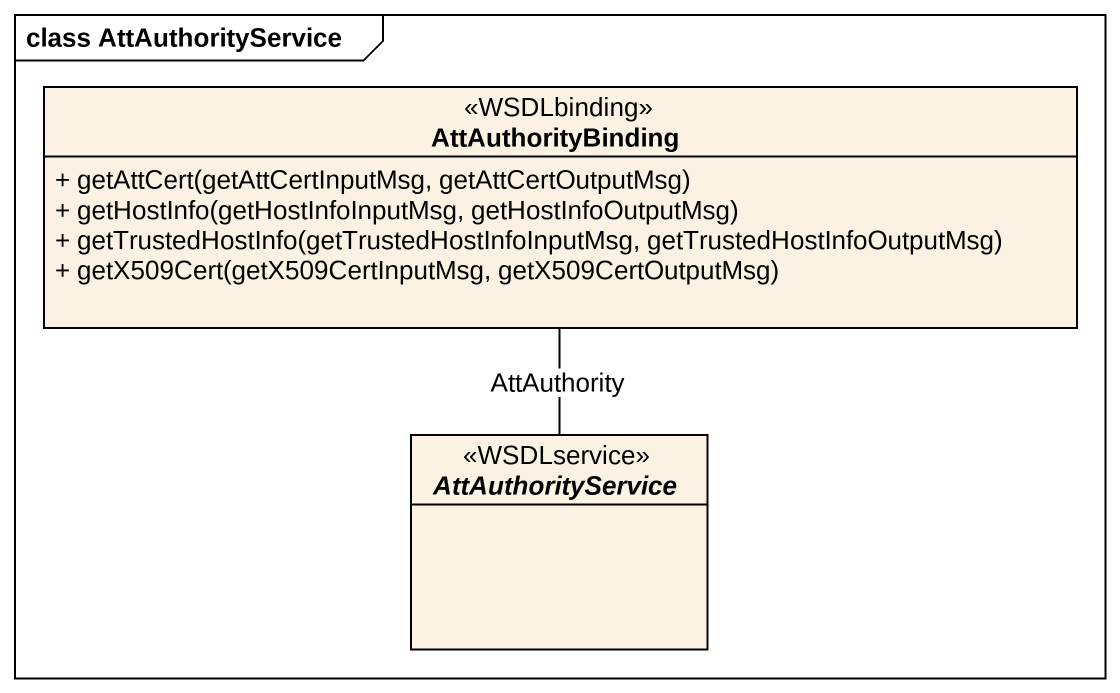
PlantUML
@startuml
mainframe class AttAuthorityService
hide circle
hide empty members
skinparam classAttributeIconSize 0
class AttAuthorityBinding <<WSDLbinding>> {
  + getAttCert(getAttCertInputMsg, getAttCertOutputMsg)
  + getHostInfo(getHostInfoInputMsg, getHostInfoOutputMsg)
  + getTrustedHostInfo(getTrustedHostInfoInputMsg, getTrustedHostInfoOutputMsg)
  + getX509Cert(getX509CertInputMsg, getX509CertOutputMsg)
}
interface AttAuthorityService <<WSDLservice>>
AttAuthorityService -up- AttAuthorityBinding : AttAuthority
@enduml
